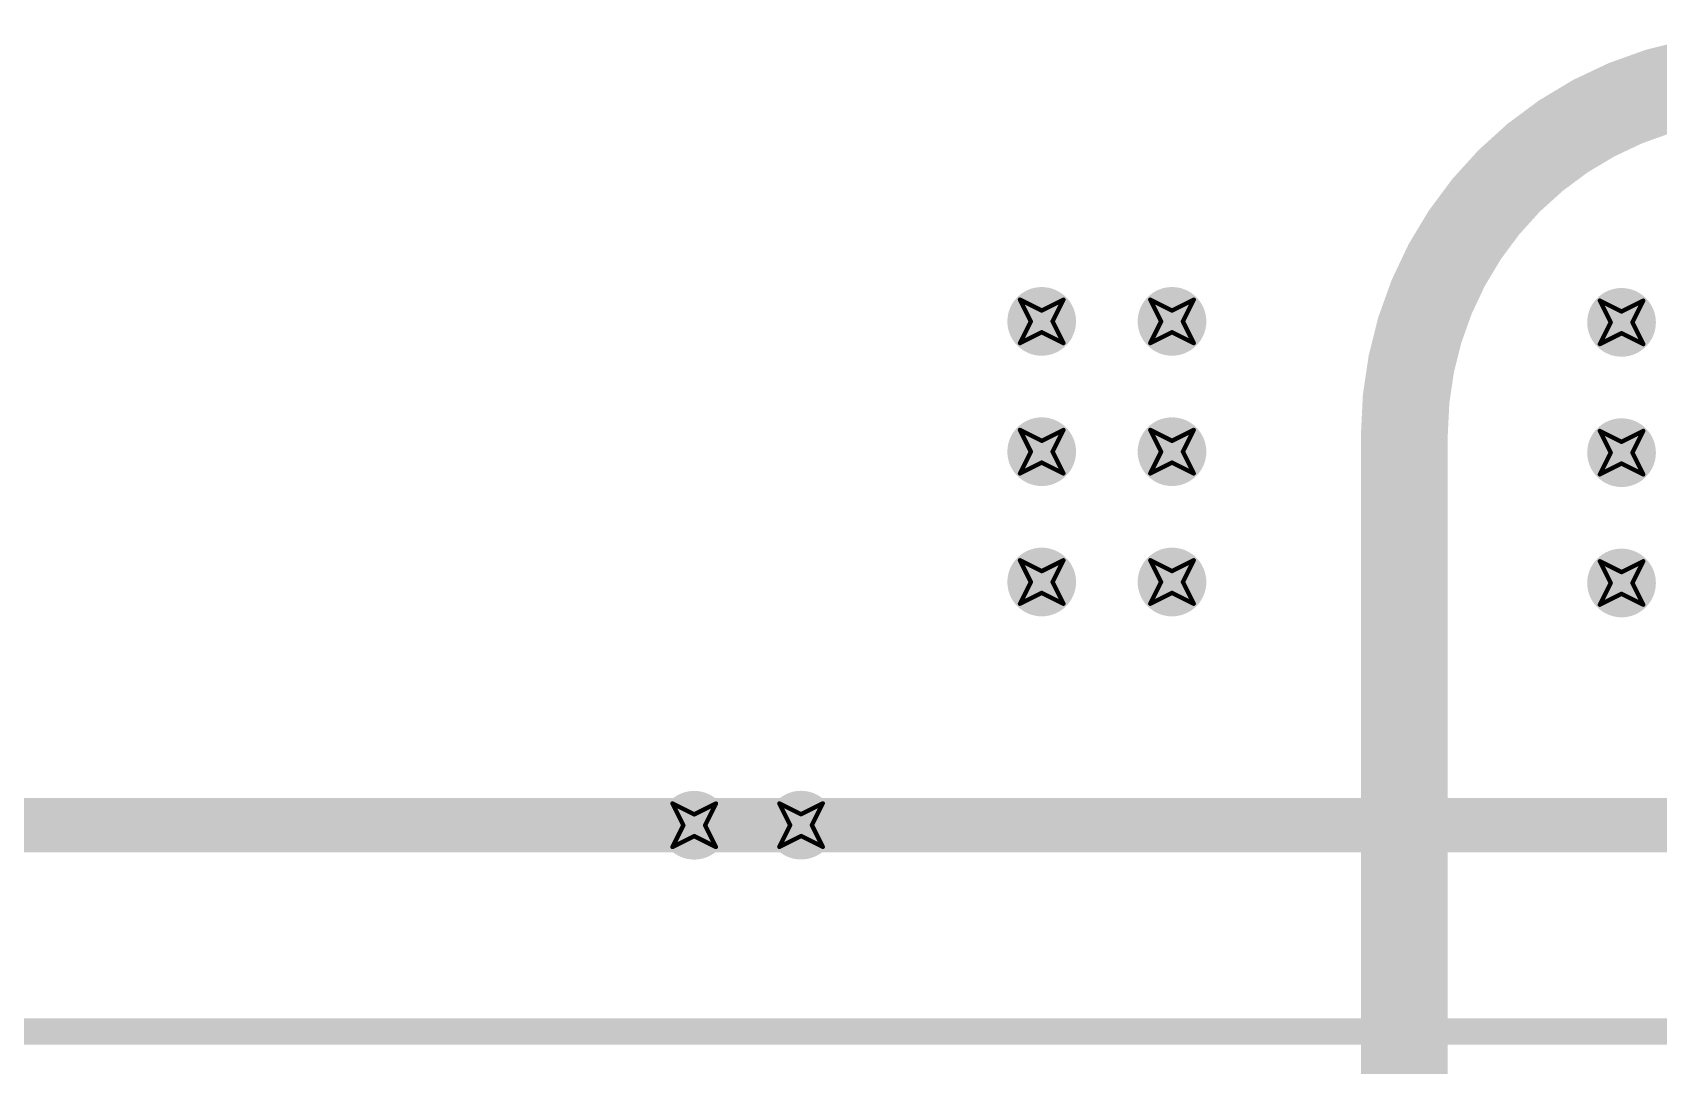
# Model space of a CAD drawing. Header units: inches. Extents: x -11 to 1110, y -7 to 455.
# Drawn here: x 633.43 to 652.45, y 46.34 to 58.42 of the extents above; entities that cross this region are included whole.
import ezdxf

# ---------------------------------------------------------------- set-up
doc = ezdxf.new("R2010")
doc.units = ezdxf.units.IN
for name, color, linetype in [('Bottom Layer', 5, 'Continuous'), ('Bottom Solder', 6, 'Continuous'), ('Drill Drawing', 1, 'Continuous'), ('Top Layer', 1, 'Continuous'), ('Top Solder', 216, 'Continuous'), ('Via Holes', 16, 'Continuous')]:
    doc.layers.add(name, color=color, linetype=linetype)

msp = doc.modelspace()

# ---------------------------------------------------------------- hatches: boundary and pattern name
at = {"layer": 'Bottom Layer'}
h = msp.add_hatch(color=5, dxfattribs=at)
edge = h.paths.add_edge_path()
edge.add_arc((645.2361999999999, 55.04179999999999), 0.2999994, 0, 360)
h = msp.add_hatch(color=5, dxfattribs=at)
edge = h.paths.add_edge_path()
edge.add_arc((646.7601999999999, 55.04179999999999), 0.2999994, 0, 360)
h = msp.add_hatch(color=5, dxfattribs=at)
edge = h.paths.add_edge_path()
edge.add_arc((652.018, 55.03040047999999), 0.2999994, 0, 360)
h = msp.add_hatch(color=5, dxfattribs=at)
edge = h.paths.add_edge_path()
edge.add_arc((645.2361999999999, 53.5178), 0.2999994, 0, 360)
h = msp.add_hatch(color=5, dxfattribs=at)
edge = h.paths.add_edge_path()
edge.add_arc((646.7601999999999, 53.5178), 0.2999994, 0, 360)
h = msp.add_hatch(color=5, dxfattribs=at)
edge = h.paths.add_edge_path()
edge.add_arc((652.018, 53.50640048), 0.2999994, 0, 360)
h = msp.add_hatch(color=5, dxfattribs=at)
edge = h.paths.add_edge_path()
edge.add_arc((645.2361999999999, 51.9938), 0.2999994, 0, 360)
h = msp.add_hatch(color=5, dxfattribs=at)
edge = h.paths.add_edge_path()
edge.add_arc((646.7601999999999, 51.9938), 0.2999994, 0, 360)
h = msp.add_hatch(color=5, dxfattribs=at)
edge = h.paths.add_edge_path()
edge.add_arc((652.018, 51.98240048), 0.2999994, 0, 360)
h = msp.add_hatch(color=5, dxfattribs=at)
edge = h.paths.add_edge_path()
edge.add_arc((641.1722, 49.149), 0.2999994, 0, 360)
h = msp.add_hatch(color=5, dxfattribs=at)
edge = h.paths.add_edge_path()
edge.add_arc((642.4215879, 49.15037414), 0.2999994, 0, 360)
at = {"layer": 'Bottom Solder'}
h = msp.add_hatch(color=6, dxfattribs=at)
edge = h.paths.add_edge_path()
edge.add_arc((645.2361999999999, 55.04179999999999), 0.4015993999999999, 0, 360)
h = msp.add_hatch(color=6, dxfattribs=at)
edge = h.paths.add_edge_path()
edge.add_arc((646.7601999999999, 55.04179999999999), 0.4015993999999999, 0, 360)
h = msp.add_hatch(color=6, dxfattribs=at)
edge = h.paths.add_edge_path()
edge.add_arc((652.018, 55.03040047999999), 0.4015993999999999, 0, 360)
h = msp.add_hatch(color=6, dxfattribs=at)
edge = h.paths.add_edge_path()
edge.add_arc((645.2361999999999, 53.5178), 0.4015993999999999, 0, 360)
h = msp.add_hatch(color=6, dxfattribs=at)
edge = h.paths.add_edge_path()
edge.add_arc((646.7601999999999, 53.5178), 0.4015993999999999, 0, 360)
h = msp.add_hatch(color=6, dxfattribs=at)
edge = h.paths.add_edge_path()
edge.add_arc((652.018, 53.50640048), 0.4015993999999999, 0, 360)
h = msp.add_hatch(color=6, dxfattribs=at)
edge = h.paths.add_edge_path()
edge.add_arc((645.2361999999999, 51.9938), 0.4015993999999999, 0, 360)
h = msp.add_hatch(color=6, dxfattribs=at)
edge = h.paths.add_edge_path()
edge.add_arc((646.7601999999999, 51.9938), 0.4015993999999999, 0, 360)
h = msp.add_hatch(color=6, dxfattribs=at)
edge = h.paths.add_edge_path()
edge.add_arc((652.018, 51.98240048), 0.4015993999999999, 0, 360)
h = msp.add_hatch(color=6, dxfattribs=at)
edge = h.paths.add_edge_path()
edge.add_arc((641.1722, 49.149), 0.4015993999999999, 0, 360)
h = msp.add_hatch(color=6, dxfattribs=at)
edge = h.paths.add_edge_path()
edge.add_arc((642.4215879, 49.15037414), 0.4015993999999999, 0, 360)
at = {"layer": 'Top Layer'}
h = msp.add_hatch(color=1, dxfattribs=at)
edge = h.paths.add_edge_path()
edge.add_arc((645.2361999999999, 55.04179999999999), 0.2999994, 0, 360)
h = msp.add_hatch(color=1, dxfattribs=at)
edge = h.paths.add_edge_path()
edge.add_arc((646.7601999999999, 55.04179999999999), 0.2999994, 0, 360)
h = msp.add_hatch(color=1, dxfattribs=at)
edge = h.paths.add_edge_path()
edge.add_arc((652.018, 55.03040047999999), 0.2999994, 0, 360)
h = msp.add_hatch(color=1, dxfattribs=at)
edge = h.paths.add_edge_path()
edge.add_arc((645.2361999999999, 53.5178), 0.2999994, 0, 360)
h = msp.add_hatch(color=1, dxfattribs=at)
edge = h.paths.add_edge_path()
edge.add_arc((646.7601999999999, 53.5178), 0.2999994, 0, 360)
h = msp.add_hatch(color=1, dxfattribs=at)
edge = h.paths.add_edge_path()
edge.add_arc((652.018, 53.50640048), 0.2999994, 0, 360)
h = msp.add_hatch(color=1, dxfattribs=at)
edge = h.paths.add_edge_path()
edge.add_arc((645.2361999999999, 51.9938), 0.2999994, 0, 360)
h = msp.add_hatch(color=1, dxfattribs=at)
edge = h.paths.add_edge_path()
edge.add_arc((646.7601999999999, 51.9938), 0.2999994, 0, 360)
h = msp.add_hatch(color=1, dxfattribs=at)
edge = h.paths.add_edge_path()
edge.add_arc((652.018, 51.98240048), 0.2999994, 0, 360)
h = msp.add_hatch(color=1, dxfattribs=at)
edge = h.paths.add_edge_path()
edge.add_arc((641.1722, 49.149), 0.2999994, 0, 360)
h = msp.add_hatch(color=1, dxfattribs=at)
edge = h.paths.add_edge_path()
edge.add_arc((642.4215879, 49.15037414), 0.2999994, 0, 360)
at = {"layer": 'Top Solder'}
h = msp.add_hatch(color=216, dxfattribs=at)
edge = h.paths.add_edge_path()
edge.add_arc((645.2361999999999, 55.04179999999999), 0.4015993999999999, 0, 360)
h = msp.add_hatch(color=216, dxfattribs=at)
edge = h.paths.add_edge_path()
edge.add_arc((646.7601999999999, 55.04179999999999), 0.4015993999999999, 0, 360)
h = msp.add_hatch(color=216, dxfattribs=at)
edge = h.paths.add_edge_path()
edge.add_arc((652.018, 55.03040047999999), 0.4015993999999999, 0, 360)
h = msp.add_hatch(color=216, dxfattribs=at)
edge = h.paths.add_edge_path()
edge.add_arc((645.2361999999999, 53.5178), 0.4015993999999999, 0, 360)
h = msp.add_hatch(color=216, dxfattribs=at)
edge = h.paths.add_edge_path()
edge.add_arc((646.7601999999999, 53.5178), 0.4015993999999999, 0, 360)
h = msp.add_hatch(color=216, dxfattribs=at)
edge = h.paths.add_edge_path()
edge.add_arc((652.018, 53.50640048), 0.4015993999999999, 0, 360)
h = msp.add_hatch(color=216, dxfattribs=at)
edge = h.paths.add_edge_path()
edge.add_arc((645.2361999999999, 51.9938), 0.4015993999999999, 0, 360)
h = msp.add_hatch(color=216, dxfattribs=at)
edge = h.paths.add_edge_path()
edge.add_arc((646.7601999999999, 51.9938), 0.4015993999999999, 0, 360)
h = msp.add_hatch(color=216, dxfattribs=at)
edge = h.paths.add_edge_path()
edge.add_arc((652.018, 51.98240048), 0.4015993999999999, 0, 360)
h = msp.add_hatch(color=216, dxfattribs=at)
edge = h.paths.add_edge_path()
edge.add_arc((641.1722, 49.149), 0.4015993999999999, 0, 360)
h = msp.add_hatch(color=216, dxfattribs=at)
edge = h.paths.add_edge_path()
edge.add_arc((642.4215879, 49.15037414), 0.4015993999999999, 0, 360)
at = {"layer": 'Via Holes'}
h = msp.add_hatch(color=7, dxfattribs=at)
edge = h.paths.add_edge_path()
edge.add_arc((645.2361999999999, 55.04179999999999), 0.1499997, 0, 360)
h = msp.add_hatch(color=7, dxfattribs=at)
edge = h.paths.add_edge_path()
edge.add_arc((646.7601999999999, 55.04179999999999), 0.1499997, 0, 360)
h = msp.add_hatch(color=7, dxfattribs=at)
edge = h.paths.add_edge_path()
edge.add_arc((652.018, 55.03040047999999), 0.1499997, 0, 360)
h = msp.add_hatch(color=7, dxfattribs=at)
edge = h.paths.add_edge_path()
edge.add_arc((645.2361999999999, 53.5178), 0.1499997, 0, 360)
h = msp.add_hatch(color=7, dxfattribs=at)
edge = h.paths.add_edge_path()
edge.add_arc((646.7601999999999, 53.5178), 0.1499997, 0, 360)
h = msp.add_hatch(color=7, dxfattribs=at)
edge = h.paths.add_edge_path()
edge.add_arc((652.018, 53.50640048), 0.1499997, 0, 360)
h = msp.add_hatch(color=7, dxfattribs=at)
edge = h.paths.add_edge_path()
edge.add_arc((645.2361999999999, 51.9938), 0.1499997, 0, 360)
h = msp.add_hatch(color=7, dxfattribs=at)
edge = h.paths.add_edge_path()
edge.add_arc((646.7601999999999, 51.9938), 0.1499997, 0, 360)
h = msp.add_hatch(color=7, dxfattribs=at)
edge = h.paths.add_edge_path()
edge.add_arc((652.018, 51.98240048), 0.1499997, 0, 360)
h = msp.add_hatch(color=7, dxfattribs=at)
edge = h.paths.add_edge_path()
edge.add_arc((641.1722, 49.149), 0.1499997, 0, 360)
h = msp.add_hatch(color=7, dxfattribs=at)
edge = h.paths.add_edge_path()
edge.add_arc((642.4215879, 49.15037414), 0.1499997, 0, 360)

# ---------------------------------------------------------------- linework, layer by layer
at = {"layer": 'Bottom Layer'}
for points in [[(649.478, 53.7248227, 1.016, 1.016, -0.4142135623730951), (653.6651773, 57.91199999999999, 1.016, 1.016, 0)], [(649.478, 43.434, 1.016, 1.016, 0), (649.478, 53.7248227, 1.016, 1.016, 0)], [(557.6569999999999, 49.149, 0.635, 0.635, 0), (642.4202137599999, 49.149, 0.635, 0.635, 0)], [(642.4202137599999, 49.149, 0.635, 0.635, 0), (642.4215879, 49.15037414, 0.635, 0.635, 0)]]:
    msp.add_lwpolyline(points, format="xyseb", dxfattribs=at)
for points in [[(649.2239999999999, 53.7248227, 0.508, 0.508, 1), (649.732, 53.7248227, 0.508, 0.508, 1)], [(649.2239999999999, 53.7248227, 0.508, 0.508, 1), (649.732, 53.7248227, 0.508, 0.508, 1)], [(642.26146376, 49.149, 0.3175, 0.3175, 1), (642.57896376, 49.149, 0.3175, 0.3175, 1)], [(642.26146376, 49.149, 0.3175, 0.3175, 1), (642.57896376, 49.149, 0.3175, 0.3175, 1)], [(642.2628379, 49.15037414, 0.3175, 0.3175, 1), (642.5803378999999, 49.15037414, 0.3175, 0.3175, 1)]]:
    msp.add_lwpolyline(points, format="xyseb", close=True, dxfattribs=at)
at = {"layer": 'Drill Drawing'}
for points in [[(644.9822, 55.2958, 0.0508, 0.0508, 0), (645.2361999999999, 55.1688, 0.0508, 0.0508, 0)], [(644.9822, 55.2958, 0.0508, 0.0508, 0), (645.1092, 55.04179999999999, 0.0508, 0.0508, 0)], [(645.2361999999999, 55.1688, 0.0508, 0.0508, 0), (645.4902, 55.2958, 0.0508, 0.0508, 0)], [(645.3632, 55.04179999999999, 0.0508, 0.0508, 0), (645.4902, 55.2958, 0.0508, 0.0508, 0)], [(646.5061999999999, 55.2958, 0.0508, 0.0508, 0), (646.7601999999999, 55.1688, 0.0508, 0.0508, 0)], [(646.5061999999999, 55.2958, 0.0508, 0.0508, 0), (646.6331999999999, 55.04179999999999, 0.0508, 0.0508, 0)], [(646.7601999999999, 55.1688, 0.0508, 0.0508, 0), (647.0142, 55.2958, 0.0508, 0.0508, 0)], [(646.8872, 55.04179999999999, 0.0508, 0.0508, 0), (647.0142, 55.2958, 0.0508, 0.0508, 0)], [(651.764, 55.28440048, 0.0508, 0.0508, 0), (652.018, 55.15740048, 0.0508, 0.0508, 0)], [(651.764, 55.28440048, 0.0508, 0.0508, 0), (651.891, 55.03040047999999, 0.0508, 0.0508, 0)], [(652.018, 55.15740048, 0.0508, 0.0508, 0), (652.2719999999999, 55.28440048, 0.0508, 0.0508, 0)], [(652.145, 55.03040047999999, 0.0508, 0.0508, 0), (652.2719999999999, 55.28440048, 0.0508, 0.0508, 0)], [(644.9822, 54.7878, 0.0508, 0.0508, 0), (645.1092, 55.04179999999999, 0.0508, 0.0508, 0)], [(645.3632, 55.04179999999999, 0.0508, 0.0508, 0), (645.4902, 54.7878, 0.0508, 0.0508, 0)], [(646.5061999999999, 54.7878, 0.0508, 0.0508, 0), (646.6331999999999, 55.04179999999999, 0.0508, 0.0508, 0)], [(646.8872, 55.04179999999999, 0.0508, 0.0508, 0), (647.0142, 54.7878, 0.0508, 0.0508, 0)], [(651.764, 54.77640048, 0.0508, 0.0508, 0), (651.891, 55.03040047999999, 0.0508, 0.0508, 0)], [(652.145, 55.03040047999999, 0.0508, 0.0508, 0), (652.2719999999999, 54.77640048, 0.0508, 0.0508, 0)], [(644.9822, 54.7878, 0.0508, 0.0508, 0), (645.2361999999999, 54.91479999999999, 0.0508, 0.0508, 0)], [(645.2361999999999, 54.91479999999999, 0.0508, 0.0508, 0), (645.4902, 54.7878, 0.0508, 0.0508, 0)], [(646.5061999999999, 54.7878, 0.0508, 0.0508, 0), (646.7601999999999, 54.91479999999999, 0.0508, 0.0508, 0)], [(646.7601999999999, 54.91479999999999, 0.0508, 0.0508, 0), (647.0142, 54.7878, 0.0508, 0.0508, 0)], [(651.764, 54.77640048, 0.0508, 0.0508, 0), (652.018, 54.90340047999999, 0.0508, 0.0508, 0)], [(652.018, 54.90340047999999, 0.0508, 0.0508, 0), (652.2719999999999, 54.77640048, 0.0508, 0.0508, 0)], [(644.9822, 53.7718, 0.0508, 0.0508, 0), (645.2361999999999, 53.6448, 0.0508, 0.0508, 0)], [(644.9822, 53.7718, 0.0508, 0.0508, 0), (645.1092, 53.5178, 0.0508, 0.0508, 0)], [(645.2361999999999, 53.6448, 0.0508, 0.0508, 0), (645.4902, 53.7718, 0.0508, 0.0508, 0)], [(645.3632, 53.5178, 0.0508, 0.0508, 0), (645.4902, 53.7718, 0.0508, 0.0508, 0)], [(646.5061999999999, 53.7718, 0.0508, 0.0508, 0), (646.7601999999999, 53.6448, 0.0508, 0.0508, 0)], [(646.5061999999999, 53.7718, 0.0508, 0.0508, 0), (646.6331999999999, 53.5178, 0.0508, 0.0508, 0)], [(646.7601999999999, 53.6448, 0.0508, 0.0508, 0), (647.0142, 53.7718, 0.0508, 0.0508, 0)], [(646.8872, 53.5178, 0.0508, 0.0508, 0), (647.0142, 53.7718, 0.0508, 0.0508, 0)], [(651.764, 53.76040047999999, 0.0508, 0.0508, 0), (652.018, 53.63340048, 0.0508, 0.0508, 0)], [(651.764, 53.76040047999999, 0.0508, 0.0508, 0), (651.891, 53.50640048, 0.0508, 0.0508, 0)], [(652.018, 53.63340048, 0.0508, 0.0508, 0), (652.2719999999999, 53.76040047999999, 0.0508, 0.0508, 0)], [(652.145, 53.50640048, 0.0508, 0.0508, 0), (652.2719999999999, 53.76040047999999, 0.0508, 0.0508, 0)], [(644.9822, 53.2638, 0.0508, 0.0508, 0), (645.1092, 53.5178, 0.0508, 0.0508, 0)], [(645.3632, 53.5178, 0.0508, 0.0508, 0), (645.4902, 53.2638, 0.0508, 0.0508, 0)], [(646.5061999999999, 53.2638, 0.0508, 0.0508, 0), (646.6331999999999, 53.5178, 0.0508, 0.0508, 0)], [(646.8872, 53.5178, 0.0508, 0.0508, 0), (647.0142, 53.2638, 0.0508, 0.0508, 0)], [(651.764, 53.25240048, 0.0508, 0.0508, 0), (651.891, 53.50640048, 0.0508, 0.0508, 0)], [(652.145, 53.50640048, 0.0508, 0.0508, 0), (652.2719999999999, 53.25240048, 0.0508, 0.0508, 0)], [(644.9822, 53.2638, 0.0508, 0.0508, 0), (645.2361999999999, 53.39079999999999, 0.0508, 0.0508, 0)], [(645.2361999999999, 53.39079999999999, 0.0508, 0.0508, 0), (645.4902, 53.2638, 0.0508, 0.0508, 0)], [(646.5061999999999, 53.2638, 0.0508, 0.0508, 0), (646.7601999999999, 53.39079999999999, 0.0508, 0.0508, 0)], [(646.7601999999999, 53.39079999999999, 0.0508, 0.0508, 0), (647.0142, 53.2638, 0.0508, 0.0508, 0)], [(651.764, 53.25240048, 0.0508, 0.0508, 0), (652.018, 53.37940047999999, 0.0508, 0.0508, 0)], [(652.018, 53.37940047999999, 0.0508, 0.0508, 0), (652.2719999999999, 53.25240048, 0.0508, 0.0508, 0)], [(644.9822, 52.2478, 0.0508, 0.0508, 0), (645.2361999999999, 52.1208, 0.0508, 0.0508, 0)], [(644.9822, 52.2478, 0.0508, 0.0508, 0), (645.1092, 51.9938, 0.0508, 0.0508, 0)], [(645.2361999999999, 52.1208, 0.0508, 0.0508, 0), (645.4902, 52.2478, 0.0508, 0.0508, 0)], [(645.3632, 51.9938, 0.0508, 0.0508, 0), (645.4902, 52.2478, 0.0508, 0.0508, 0)], [(646.5061999999999, 52.2478, 0.0508, 0.0508, 0), (646.7601999999999, 52.1208, 0.0508, 0.0508, 0)], [(646.5061999999999, 52.2478, 0.0508, 0.0508, 0), (646.6331999999999, 51.9938, 0.0508, 0.0508, 0)], [(646.7601999999999, 52.1208, 0.0508, 0.0508, 0), (647.0142, 52.2478, 0.0508, 0.0508, 0)], [(646.8872, 51.9938, 0.0508, 0.0508, 0), (647.0142, 52.2478, 0.0508, 0.0508, 0)], [(651.764, 52.23640047999999, 0.0508, 0.0508, 0), (652.018, 52.10940048, 0.0508, 0.0508, 0)], [(651.764, 52.23640047999999, 0.0508, 0.0508, 0), (651.891, 51.98240048, 0.0508, 0.0508, 0)], [(652.018, 52.10940048, 0.0508, 0.0508, 0), (652.2719999999999, 52.23640047999999, 0.0508, 0.0508, 0)], [(652.145, 51.98240048, 0.0508, 0.0508, 0), (652.2719999999999, 52.23640047999999, 0.0508, 0.0508, 0)], [(644.9822, 51.7398, 0.0508, 0.0508, 0), (645.1092, 51.9938, 0.0508, 0.0508, 0)], [(645.3632, 51.9938, 0.0508, 0.0508, 0), (645.4902, 51.7398, 0.0508, 0.0508, 0)], [(646.5061999999999, 51.7398, 0.0508, 0.0508, 0), (646.6331999999999, 51.9938, 0.0508, 0.0508, 0)], [(646.8872, 51.9938, 0.0508, 0.0508, 0), (647.0142, 51.7398, 0.0508, 0.0508, 0)], [(651.764, 51.72840048, 0.0508, 0.0508, 0), (651.891, 51.98240048, 0.0508, 0.0508, 0)], [(652.145, 51.98240048, 0.0508, 0.0508, 0), (652.2719999999999, 51.72840048, 0.0508, 0.0508, 0)], [(644.9822, 51.7398, 0.0508, 0.0508, 0), (645.2361999999999, 51.86679999999999, 0.0508, 0.0508, 0)], [(645.2361999999999, 51.86679999999999, 0.0508, 0.0508, 0), (645.4902, 51.7398, 0.0508, 0.0508, 0)], [(646.5061999999999, 51.7398, 0.0508, 0.0508, 0), (646.7601999999999, 51.86679999999999, 0.0508, 0.0508, 0)], [(646.7601999999999, 51.86679999999999, 0.0508, 0.0508, 0), (647.0142, 51.7398, 0.0508, 0.0508, 0)], [(651.764, 51.72840048, 0.0508, 0.0508, 0), (652.018, 51.85540047999999, 0.0508, 0.0508, 0)], [(652.018, 51.85540047999999, 0.0508, 0.0508, 0), (652.2719999999999, 51.72840048, 0.0508, 0.0508, 0)], [(640.9182, 49.403, 0.0508, 0.0508, 0), (641.1722, 49.276, 0.0508, 0.0508, 0)], [(640.9182, 49.403, 0.0508, 0.0508, 0), (641.0451999999999, 49.149, 0.0508, 0.0508, 0)], [(641.1722, 49.276, 0.0508, 0.0508, 0), (641.4262, 49.403, 0.0508, 0.0508, 0)], [(641.2992, 49.149, 0.0508, 0.0508, 0), (641.4262, 49.403, 0.0508, 0.0508, 0)], [(642.1675879, 49.40437413999999, 0.0508, 0.0508, 0), (642.4215879, 49.27737414, 0.0508, 0.0508, 0)], [(642.1675879, 49.40437413999999, 0.0508, 0.0508, 0), (642.2945878999999, 49.15037414, 0.0508, 0.0508, 0)], [(642.4215879, 49.27737414, 0.0508, 0.0508, 0), (642.6755879, 49.40437413999999, 0.0508, 0.0508, 0)], [(642.5485879, 49.15037414, 0.0508, 0.0508, 0), (642.6755879, 49.40437413999999, 0.0508, 0.0508, 0)], [(640.9182, 48.895, 0.0508, 0.0508, 0), (641.0451999999999, 49.149, 0.0508, 0.0508, 0)], [(641.2992, 49.149, 0.0508, 0.0508, 0), (641.4262, 48.895, 0.0508, 0.0508, 0)], [(642.1675879, 48.89637414, 0.0508, 0.0508, 0), (642.2945878999999, 49.15037414, 0.0508, 0.0508, 0)], [(642.5485879, 49.15037414, 0.0508, 0.0508, 0), (642.6755879, 48.89637414, 0.0508, 0.0508, 0)], [(640.9182, 48.895, 0.0508, 0.0508, 0), (641.1722, 49.022, 0.0508, 0.0508, 0)], [(641.1722, 49.022, 0.0508, 0.0508, 0), (641.4262, 48.895, 0.0508, 0.0508, 0)], [(642.1675879, 48.89637414, 0.0508, 0.0508, 0), (642.4215879, 49.02337413999999, 0.0508, 0.0508, 0)], [(642.4215879, 49.02337413999999, 0.0508, 0.0508, 0), (642.6755879, 48.89637414, 0.0508, 0.0508, 0)]]:
    msp.add_lwpolyline(points, format="xyseb", dxfattribs=at)
for points in [[(644.9694999999999, 55.2958, 0.0254, 0.0254, 1), (644.9948999999999, 55.2958, 0.0254, 0.0254, 1)], [(644.9694999999999, 55.2958, 0.0254, 0.0254, 1), (644.9948999999999, 55.2958, 0.0254, 0.0254, 1)], [(645.2235, 55.1688, 0.0254, 0.0254, 1), (645.2488999999999, 55.1688, 0.0254, 0.0254, 1)], [(645.2235, 55.1688, 0.0254, 0.0254, 1), (645.2488999999999, 55.1688, 0.0254, 0.0254, 1)], [(645.4775, 55.2958, 0.0254, 0.0254, 1), (645.5029, 55.2958, 0.0254, 0.0254, 1)], [(645.4775, 55.2958, 0.0254, 0.0254, 1), (645.5029, 55.2958, 0.0254, 0.0254, 1)], [(646.4934999999999, 55.2958, 0.0254, 0.0254, 1), (646.5188999999999, 55.2958, 0.0254, 0.0254, 1)], [(646.4934999999999, 55.2958, 0.0254, 0.0254, 1), (646.5188999999999, 55.2958, 0.0254, 0.0254, 1)], [(646.7475, 55.1688, 0.0254, 0.0254, 1), (646.7728999999999, 55.1688, 0.0254, 0.0254, 1)], [(646.7475, 55.1688, 0.0254, 0.0254, 1), (646.7728999999999, 55.1688, 0.0254, 0.0254, 1)], [(647.0015, 55.2958, 0.0254, 0.0254, 1), (647.0269, 55.2958, 0.0254, 0.0254, 1)], [(647.0015, 55.2958, 0.0254, 0.0254, 1), (647.0269, 55.2958, 0.0254, 0.0254, 1)], [(651.7513, 55.28440048, 0.0254, 0.0254, 1), (651.7766999999999, 55.28440048, 0.0254, 0.0254, 1)], [(651.7513, 55.28440048, 0.0254, 0.0254, 1), (651.7766999999999, 55.28440048, 0.0254, 0.0254, 1)], [(652.0052999999999, 55.15740048, 0.0254, 0.0254, 1), (652.0307, 55.15740048, 0.0254, 0.0254, 1)], [(652.0052999999999, 55.15740048, 0.0254, 0.0254, 1), (652.0307, 55.15740048, 0.0254, 0.0254, 1)], [(652.2592999999999, 55.28440048, 0.0254, 0.0254, 1), (652.2846999999999, 55.28440048, 0.0254, 0.0254, 1)], [(652.2592999999999, 55.28440048, 0.0254, 0.0254, 1), (652.2846999999999, 55.28440048, 0.0254, 0.0254, 1)], [(645.0965, 55.04179999999999, 0.0254, 0.0254, 1), (645.1219, 55.04179999999999, 0.0254, 0.0254, 1)], [(645.0965, 55.04179999999999, 0.0254, 0.0254, 1), (645.1219, 55.04179999999999, 0.0254, 0.0254, 1)], [(645.3504999999999, 55.04179999999999, 0.0254, 0.0254, 1), (645.3759, 55.04179999999999, 0.0254, 0.0254, 1)], [(645.3504999999999, 55.04179999999999, 0.0254, 0.0254, 1), (645.3759, 55.04179999999999, 0.0254, 0.0254, 1)], [(646.6205, 55.04179999999999, 0.0254, 0.0254, 1), (646.6459, 55.04179999999999, 0.0254, 0.0254, 1)], [(646.6205, 55.04179999999999, 0.0254, 0.0254, 1), (646.6459, 55.04179999999999, 0.0254, 0.0254, 1)], [(646.8745, 55.04179999999999, 0.0254, 0.0254, 1), (646.8998999999999, 55.04179999999999, 0.0254, 0.0254, 1)], [(646.8745, 55.04179999999999, 0.0254, 0.0254, 1), (646.8998999999999, 55.04179999999999, 0.0254, 0.0254, 1)], [(651.8783, 55.03040047999999, 0.0254, 0.0254, 1), (651.9037, 55.03040047999999, 0.0254, 0.0254, 1)], [(651.8783, 55.03040047999999, 0.0254, 0.0254, 1), (651.9037, 55.03040047999999, 0.0254, 0.0254, 1)], [(652.1322999999999, 55.03040047999999, 0.0254, 0.0254, 1), (652.1577, 55.03040047999999, 0.0254, 0.0254, 1)], [(652.1322999999999, 55.03040047999999, 0.0254, 0.0254, 1), (652.1577, 55.03040047999999, 0.0254, 0.0254, 1)], [(644.9694999999999, 54.7878, 0.0254, 0.0254, 1), (644.9948999999999, 54.7878, 0.0254, 0.0254, 1)], [(644.9694999999999, 54.7878, 0.0254, 0.0254, 1), (644.9948999999999, 54.7878, 0.0254, 0.0254, 1)], [(645.2235, 54.91479999999999, 0.0254, 0.0254, 1), (645.2488999999999, 54.91479999999999, 0.0254, 0.0254, 1)], [(645.2235, 54.91479999999999, 0.0254, 0.0254, 1), (645.2488999999999, 54.91479999999999, 0.0254, 0.0254, 1)], [(645.4775, 54.7878, 0.0254, 0.0254, 1), (645.5029, 54.7878, 0.0254, 0.0254, 1)], [(645.4775, 54.7878, 0.0254, 0.0254, 1), (645.5029, 54.7878, 0.0254, 0.0254, 1)], [(646.4934999999999, 54.7878, 0.0254, 0.0254, 1), (646.5188999999999, 54.7878, 0.0254, 0.0254, 1)], [(646.4934999999999, 54.7878, 0.0254, 0.0254, 1), (646.5188999999999, 54.7878, 0.0254, 0.0254, 1)], [(646.7475, 54.91479999999999, 0.0254, 0.0254, 1), (646.7728999999999, 54.91479999999999, 0.0254, 0.0254, 1)], [(646.7475, 54.91479999999999, 0.0254, 0.0254, 1), (646.7728999999999, 54.91479999999999, 0.0254, 0.0254, 1)], [(647.0015, 54.7878, 0.0254, 0.0254, 1), (647.0269, 54.7878, 0.0254, 0.0254, 1)], [(647.0015, 54.7878, 0.0254, 0.0254, 1), (647.0269, 54.7878, 0.0254, 0.0254, 1)], [(651.7513, 54.77640048, 0.0254, 0.0254, 1), (651.7766999999999, 54.77640048, 0.0254, 0.0254, 1)], [(651.7513, 54.77640048, 0.0254, 0.0254, 1), (651.7766999999999, 54.77640048, 0.0254, 0.0254, 1)], [(652.0052999999999, 54.90340047999999, 0.0254, 0.0254, 1), (652.0307, 54.90340047999999, 0.0254, 0.0254, 1)], [(652.0052999999999, 54.90340047999999, 0.0254, 0.0254, 1), (652.0307, 54.90340047999999, 0.0254, 0.0254, 1)], [(652.2592999999999, 54.77640048, 0.0254, 0.0254, 1), (652.2846999999999, 54.77640048, 0.0254, 0.0254, 1)], [(652.2592999999999, 54.77640048, 0.0254, 0.0254, 1), (652.2846999999999, 54.77640048, 0.0254, 0.0254, 1)], [(644.9694999999999, 53.7718, 0.0254, 0.0254, 1), (644.9948999999999, 53.7718, 0.0254, 0.0254, 1)], [(644.9694999999999, 53.7718, 0.0254, 0.0254, 1), (644.9948999999999, 53.7718, 0.0254, 0.0254, 1)], [(645.2235, 53.6448, 0.0254, 0.0254, 1), (645.2488999999999, 53.6448, 0.0254, 0.0254, 1)], [(645.2235, 53.6448, 0.0254, 0.0254, 1), (645.2488999999999, 53.6448, 0.0254, 0.0254, 1)], [(645.4775, 53.7718, 0.0254, 0.0254, 1), (645.5029, 53.7718, 0.0254, 0.0254, 1)], [(645.4775, 53.7718, 0.0254, 0.0254, 1), (645.5029, 53.7718, 0.0254, 0.0254, 1)], [(646.4934999999999, 53.7718, 0.0254, 0.0254, 1), (646.5188999999999, 53.7718, 0.0254, 0.0254, 1)], [(646.4934999999999, 53.7718, 0.0254, 0.0254, 1), (646.5188999999999, 53.7718, 0.0254, 0.0254, 1)], [(646.7475, 53.6448, 0.0254, 0.0254, 1), (646.7728999999999, 53.6448, 0.0254, 0.0254, 1)], [(646.7475, 53.6448, 0.0254, 0.0254, 1), (646.7728999999999, 53.6448, 0.0254, 0.0254, 1)], [(647.0015, 53.7718, 0.0254, 0.0254, 1), (647.0269, 53.7718, 0.0254, 0.0254, 1)], [(647.0015, 53.7718, 0.0254, 0.0254, 1), (647.0269, 53.7718, 0.0254, 0.0254, 1)], [(651.7513, 53.76040047999999, 0.0254, 0.0254, 1), (651.7766999999999, 53.76040047999999, 0.0254, 0.0254, 1)], [(651.7513, 53.76040047999999, 0.0254, 0.0254, 1), (651.7766999999999, 53.76040047999999, 0.0254, 0.0254, 1)], [(652.0052999999999, 53.63340048, 0.0254, 0.0254, 1), (652.0307, 53.63340048, 0.0254, 0.0254, 1)], [(652.0052999999999, 53.63340048, 0.0254, 0.0254, 1), (652.0307, 53.63340048, 0.0254, 0.0254, 1)], [(652.2592999999999, 53.76040047999999, 0.0254, 0.0254, 1), (652.2846999999999, 53.76040047999999, 0.0254, 0.0254, 1)], [(652.2592999999999, 53.76040047999999, 0.0254, 0.0254, 1), (652.2846999999999, 53.76040047999999, 0.0254, 0.0254, 1)], [(645.0965, 53.5178, 0.0254, 0.0254, 1), (645.1219, 53.5178, 0.0254, 0.0254, 1)], [(645.0965, 53.5178, 0.0254, 0.0254, 1), (645.1219, 53.5178, 0.0254, 0.0254, 1)], [(645.3504999999999, 53.5178, 0.0254, 0.0254, 1), (645.3759, 53.5178, 0.0254, 0.0254, 1)], [(645.3504999999999, 53.5178, 0.0254, 0.0254, 1), (645.3759, 53.5178, 0.0254, 0.0254, 1)], [(646.6205, 53.5178, 0.0254, 0.0254, 1), (646.6459, 53.5178, 0.0254, 0.0254, 1)], [(646.6205, 53.5178, 0.0254, 0.0254, 1), (646.6459, 53.5178, 0.0254, 0.0254, 1)], [(646.8745, 53.5178, 0.0254, 0.0254, 1), (646.8998999999999, 53.5178, 0.0254, 0.0254, 1)], [(646.8745, 53.5178, 0.0254, 0.0254, 1), (646.8998999999999, 53.5178, 0.0254, 0.0254, 1)], [(651.8783, 53.50640048, 0.0254, 0.0254, 1), (651.9037, 53.50640048, 0.0254, 0.0254, 1)], [(651.8783, 53.50640048, 0.0254, 0.0254, 1), (651.9037, 53.50640048, 0.0254, 0.0254, 1)], [(652.1322999999999, 53.50640048, 0.0254, 0.0254, 1), (652.1577, 53.50640048, 0.0254, 0.0254, 1)], [(652.1322999999999, 53.50640048, 0.0254, 0.0254, 1), (652.1577, 53.50640048, 0.0254, 0.0254, 1)], [(644.9694999999999, 53.2638, 0.0254, 0.0254, 1), (644.9948999999999, 53.2638, 0.0254, 0.0254, 1)], [(644.9694999999999, 53.2638, 0.0254, 0.0254, 1), (644.9948999999999, 53.2638, 0.0254, 0.0254, 1)], [(645.2235, 53.39079999999999, 0.0254, 0.0254, 1), (645.2488999999999, 53.39079999999999, 0.0254, 0.0254, 1)], [(645.2235, 53.39079999999999, 0.0254, 0.0254, 1), (645.2488999999999, 53.39079999999999, 0.0254, 0.0254, 1)], [(645.4775, 53.2638, 0.0254, 0.0254, 1), (645.5029, 53.2638, 0.0254, 0.0254, 1)], [(645.4775, 53.2638, 0.0254, 0.0254, 1), (645.5029, 53.2638, 0.0254, 0.0254, 1)], [(646.4934999999999, 53.2638, 0.0254, 0.0254, 1), (646.5188999999999, 53.2638, 0.0254, 0.0254, 1)], [(646.4934999999999, 53.2638, 0.0254, 0.0254, 1), (646.5188999999999, 53.2638, 0.0254, 0.0254, 1)], [(646.7475, 53.39079999999999, 0.0254, 0.0254, 1), (646.7728999999999, 53.39079999999999, 0.0254, 0.0254, 1)], [(646.7475, 53.39079999999999, 0.0254, 0.0254, 1), (646.7728999999999, 53.39079999999999, 0.0254, 0.0254, 1)], [(647.0015, 53.2638, 0.0254, 0.0254, 1), (647.0269, 53.2638, 0.0254, 0.0254, 1)], [(647.0015, 53.2638, 0.0254, 0.0254, 1), (647.0269, 53.2638, 0.0254, 0.0254, 1)], [(651.7513, 53.25240048, 0.0254, 0.0254, 1), (651.7766999999999, 53.25240048, 0.0254, 0.0254, 1)], [(651.7513, 53.25240048, 0.0254, 0.0254, 1), (651.7766999999999, 53.25240048, 0.0254, 0.0254, 1)], [(652.0052999999999, 53.37940047999999, 0.0254, 0.0254, 1), (652.0307, 53.37940047999999, 0.0254, 0.0254, 1)], [(652.0052999999999, 53.37940047999999, 0.0254, 0.0254, 1), (652.0307, 53.37940047999999, 0.0254, 0.0254, 1)], [(652.2592999999999, 53.25240048, 0.0254, 0.0254, 1), (652.2846999999999, 53.25240048, 0.0254, 0.0254, 1)], [(652.2592999999999, 53.25240048, 0.0254, 0.0254, 1), (652.2846999999999, 53.25240048, 0.0254, 0.0254, 1)], [(644.9694999999999, 52.2478, 0.0254, 0.0254, 1), (644.9948999999999, 52.2478, 0.0254, 0.0254, 1)], [(644.9694999999999, 52.2478, 0.0254, 0.0254, 1), (644.9948999999999, 52.2478, 0.0254, 0.0254, 1)], [(645.2235, 52.1208, 0.0254, 0.0254, 1), (645.2488999999999, 52.1208, 0.0254, 0.0254, 1)], [(645.2235, 52.1208, 0.0254, 0.0254, 1), (645.2488999999999, 52.1208, 0.0254, 0.0254, 1)], [(645.4775, 52.2478, 0.0254, 0.0254, 1), (645.5029, 52.2478, 0.0254, 0.0254, 1)], [(645.4775, 52.2478, 0.0254, 0.0254, 1), (645.5029, 52.2478, 0.0254, 0.0254, 1)], [(646.4934999999999, 52.2478, 0.0254, 0.0254, 1), (646.5188999999999, 52.2478, 0.0254, 0.0254, 1)], [(646.4934999999999, 52.2478, 0.0254, 0.0254, 1), (646.5188999999999, 52.2478, 0.0254, 0.0254, 1)], [(646.7475, 52.1208, 0.0254, 0.0254, 1), (646.7728999999999, 52.1208, 0.0254, 0.0254, 1)], [(646.7475, 52.1208, 0.0254, 0.0254, 1), (646.7728999999999, 52.1208, 0.0254, 0.0254, 1)], [(647.0015, 52.2478, 0.0254, 0.0254, 1), (647.0269, 52.2478, 0.0254, 0.0254, 1)], [(647.0015, 52.2478, 0.0254, 0.0254, 1), (647.0269, 52.2478, 0.0254, 0.0254, 1)], [(651.7513, 52.23640047999999, 0.0254, 0.0254, 1), (651.7766999999999, 52.23640047999999, 0.0254, 0.0254, 1)], [(651.7513, 52.23640047999999, 0.0254, 0.0254, 1), (651.7766999999999, 52.23640047999999, 0.0254, 0.0254, 1)], [(652.0052999999999, 52.10940048, 0.0254, 0.0254, 1), (652.0307, 52.10940048, 0.0254, 0.0254, 1)], [(652.0052999999999, 52.10940048, 0.0254, 0.0254, 1), (652.0307, 52.10940048, 0.0254, 0.0254, 1)], [(652.2592999999999, 52.23640047999999, 0.0254, 0.0254, 1), (652.2846999999999, 52.23640047999999, 0.0254, 0.0254, 1)], [(652.2592999999999, 52.23640047999999, 0.0254, 0.0254, 1), (652.2846999999999, 52.23640047999999, 0.0254, 0.0254, 1)], [(645.0965, 51.9938, 0.0254, 0.0254, 1), (645.1219, 51.9938, 0.0254, 0.0254, 1)], [(645.0965, 51.9938, 0.0254, 0.0254, 1), (645.1219, 51.9938, 0.0254, 0.0254, 1)], [(645.3504999999999, 51.9938, 0.0254, 0.0254, 1), (645.3759, 51.9938, 0.0254, 0.0254, 1)], [(645.3504999999999, 51.9938, 0.0254, 0.0254, 1), (645.3759, 51.9938, 0.0254, 0.0254, 1)], [(646.6205, 51.9938, 0.0254, 0.0254, 1), (646.6459, 51.9938, 0.0254, 0.0254, 1)], [(646.6205, 51.9938, 0.0254, 0.0254, 1), (646.6459, 51.9938, 0.0254, 0.0254, 1)], [(646.8745, 51.9938, 0.0254, 0.0254, 1), (646.8998999999999, 51.9938, 0.0254, 0.0254, 1)], [(646.8745, 51.9938, 0.0254, 0.0254, 1), (646.8998999999999, 51.9938, 0.0254, 0.0254, 1)], [(651.8783, 51.98240048, 0.0254, 0.0254, 1), (651.9037, 51.98240048, 0.0254, 0.0254, 1)], [(651.8783, 51.98240048, 0.0254, 0.0254, 1), (651.9037, 51.98240048, 0.0254, 0.0254, 1)], [(652.1322999999999, 51.98240048, 0.0254, 0.0254, 1), (652.1577, 51.98240048, 0.0254, 0.0254, 1)], [(652.1322999999999, 51.98240048, 0.0254, 0.0254, 1), (652.1577, 51.98240048, 0.0254, 0.0254, 1)], [(644.9694999999999, 51.7398, 0.0254, 0.0254, 1), (644.9948999999999, 51.7398, 0.0254, 0.0254, 1)], [(644.9694999999999, 51.7398, 0.0254, 0.0254, 1), (644.9948999999999, 51.7398, 0.0254, 0.0254, 1)], [(645.2235, 51.86679999999999, 0.0254, 0.0254, 1), (645.2488999999999, 51.86679999999999, 0.0254, 0.0254, 1)], [(645.2235, 51.86679999999999, 0.0254, 0.0254, 1), (645.2488999999999, 51.86679999999999, 0.0254, 0.0254, 1)], [(645.4775, 51.7398, 0.0254, 0.0254, 1), (645.5029, 51.7398, 0.0254, 0.0254, 1)], [(645.4775, 51.7398, 0.0254, 0.0254, 1), (645.5029, 51.7398, 0.0254, 0.0254, 1)], [(646.4934999999999, 51.7398, 0.0254, 0.0254, 1), (646.5188999999999, 51.7398, 0.0254, 0.0254, 1)], [(646.4934999999999, 51.7398, 0.0254, 0.0254, 1), (646.5188999999999, 51.7398, 0.0254, 0.0254, 1)], [(646.7475, 51.86679999999999, 0.0254, 0.0254, 1), (646.7728999999999, 51.86679999999999, 0.0254, 0.0254, 1)], [(646.7475, 51.86679999999999, 0.0254, 0.0254, 1), (646.7728999999999, 51.86679999999999, 0.0254, 0.0254, 1)], [(647.0015, 51.7398, 0.0254, 0.0254, 1), (647.0269, 51.7398, 0.0254, 0.0254, 1)], [(647.0015, 51.7398, 0.0254, 0.0254, 1), (647.0269, 51.7398, 0.0254, 0.0254, 1)], [(651.7513, 51.72840048, 0.0254, 0.0254, 1), (651.7766999999999, 51.72840048, 0.0254, 0.0254, 1)], [(651.7513, 51.72840048, 0.0254, 0.0254, 1), (651.7766999999999, 51.72840048, 0.0254, 0.0254, 1)], [(652.0052999999999, 51.85540047999999, 0.0254, 0.0254, 1), (652.0307, 51.85540047999999, 0.0254, 0.0254, 1)], [(652.0052999999999, 51.85540047999999, 0.0254, 0.0254, 1), (652.0307, 51.85540047999999, 0.0254, 0.0254, 1)], [(652.2592999999999, 51.72840048, 0.0254, 0.0254, 1), (652.2846999999999, 51.72840048, 0.0254, 0.0254, 1)], [(652.2592999999999, 51.72840048, 0.0254, 0.0254, 1), (652.2846999999999, 51.72840048, 0.0254, 0.0254, 1)], [(640.9055, 49.403, 0.0254, 0.0254, 1), (640.9309, 49.403, 0.0254, 0.0254, 1)], [(640.9055, 49.403, 0.0254, 0.0254, 1), (640.9309, 49.403, 0.0254, 0.0254, 1)], [(641.1595, 49.276, 0.0254, 0.0254, 1), (641.1849, 49.276, 0.0254, 0.0254, 1)], [(641.1595, 49.276, 0.0254, 0.0254, 1), (641.1849, 49.276, 0.0254, 0.0254, 1)], [(641.4135, 49.403, 0.0254, 0.0254, 1), (641.4389, 49.403, 0.0254, 0.0254, 1)], [(641.4135, 49.403, 0.0254, 0.0254, 1), (641.4389, 49.403, 0.0254, 0.0254, 1)], [(642.1548879, 49.40437413999999, 0.0254, 0.0254, 1), (642.1802878999999, 49.40437413999999, 0.0254, 0.0254, 1)], [(642.1548879, 49.40437413999999, 0.0254, 0.0254, 1), (642.1802878999999, 49.40437413999999, 0.0254, 0.0254, 1)], [(642.4088879, 49.27737414, 0.0254, 0.0254, 1), (642.4342879, 49.27737414, 0.0254, 0.0254, 1)], [(642.4088879, 49.27737414, 0.0254, 0.0254, 1), (642.4342879, 49.27737414, 0.0254, 0.0254, 1)], [(642.6628879, 49.40437413999999, 0.0254, 0.0254, 1), (642.6882879, 49.40437413999999, 0.0254, 0.0254, 1)], [(642.6628879, 49.40437413999999, 0.0254, 0.0254, 1), (642.6882879, 49.40437413999999, 0.0254, 0.0254, 1)], [(641.0325, 49.149, 0.0254, 0.0254, 1), (641.0578999999999, 49.149, 0.0254, 0.0254, 1)], [(641.0325, 49.149, 0.0254, 0.0254, 1), (641.0578999999999, 49.149, 0.0254, 0.0254, 1)], [(641.2864999999999, 49.149, 0.0254, 0.0254, 1), (641.3118999999999, 49.149, 0.0254, 0.0254, 1)], [(641.2864999999999, 49.149, 0.0254, 0.0254, 1), (641.3118999999999, 49.149, 0.0254, 0.0254, 1)], [(642.2818879, 49.15037414, 0.0254, 0.0254, 1), (642.3072879, 49.15037414, 0.0254, 0.0254, 1)], [(642.2818879, 49.15037414, 0.0254, 0.0254, 1), (642.3072879, 49.15037414, 0.0254, 0.0254, 1)], [(642.5358878999999, 49.15037414, 0.0254, 0.0254, 1), (642.5612878999999, 49.15037414, 0.0254, 0.0254, 1)], [(642.5358878999999, 49.15037414, 0.0254, 0.0254, 1), (642.5612878999999, 49.15037414, 0.0254, 0.0254, 1)], [(640.9055, 48.895, 0.0254, 0.0254, 1), (640.9309, 48.895, 0.0254, 0.0254, 1)], [(640.9055, 48.895, 0.0254, 0.0254, 1), (640.9309, 48.895, 0.0254, 0.0254, 1)], [(641.1595, 49.022, 0.0254, 0.0254, 1), (641.1849, 49.022, 0.0254, 0.0254, 1)], [(641.1595, 49.022, 0.0254, 0.0254, 1), (641.1849, 49.022, 0.0254, 0.0254, 1)], [(641.4135, 48.895, 0.0254, 0.0254, 1), (641.4389, 48.895, 0.0254, 0.0254, 1)], [(641.4135, 48.895, 0.0254, 0.0254, 1), (641.4389, 48.895, 0.0254, 0.0254, 1)], [(642.1548879, 48.89637414, 0.0254, 0.0254, 1), (642.1802878999999, 48.89637414, 0.0254, 0.0254, 1)], [(642.1548879, 48.89637414, 0.0254, 0.0254, 1), (642.1802878999999, 48.89637414, 0.0254, 0.0254, 1)], [(642.4088879, 49.02337413999999, 0.0254, 0.0254, 1), (642.4342879, 49.02337413999999, 0.0254, 0.0254, 1)], [(642.4088879, 49.02337413999999, 0.0254, 0.0254, 1), (642.4342879, 49.02337413999999, 0.0254, 0.0254, 1)], [(642.6628879, 48.89637414, 0.0254, 0.0254, 1), (642.6882879, 48.89637414, 0.0254, 0.0254, 1)], [(642.6628879, 48.89637414, 0.0254, 0.0254, 1), (642.6882879, 48.89637414, 0.0254, 0.0254, 1)]]:
    msp.add_lwpolyline(points, format="xyseb", close=True, dxfattribs=at)
at = {"layer": 'Top Layer'}
for points in [[(641.1722, 49.1503716, 0.635, 0.635, 0), (673.608, 49.15037414, 0.635, 0.635, 0)], [(197.71904068, 46.7367874, 0.3048, 0.3048, 0), (683.2736524999999, 46.7367874, 0.3048, 0.3048, 0)]]:
    msp.add_lwpolyline(points, format="xyseb", dxfattribs=at)
msp.add_lwpolyline([(641.01345, 49.1503716, 0.3175, 0.3175, 1), (641.3309499999999, 49.1503716, 0.3175, 0.3175, 1)], format="xyseb", close=True, dxfattribs=at)

doc.saveas('drawing.dxf')
